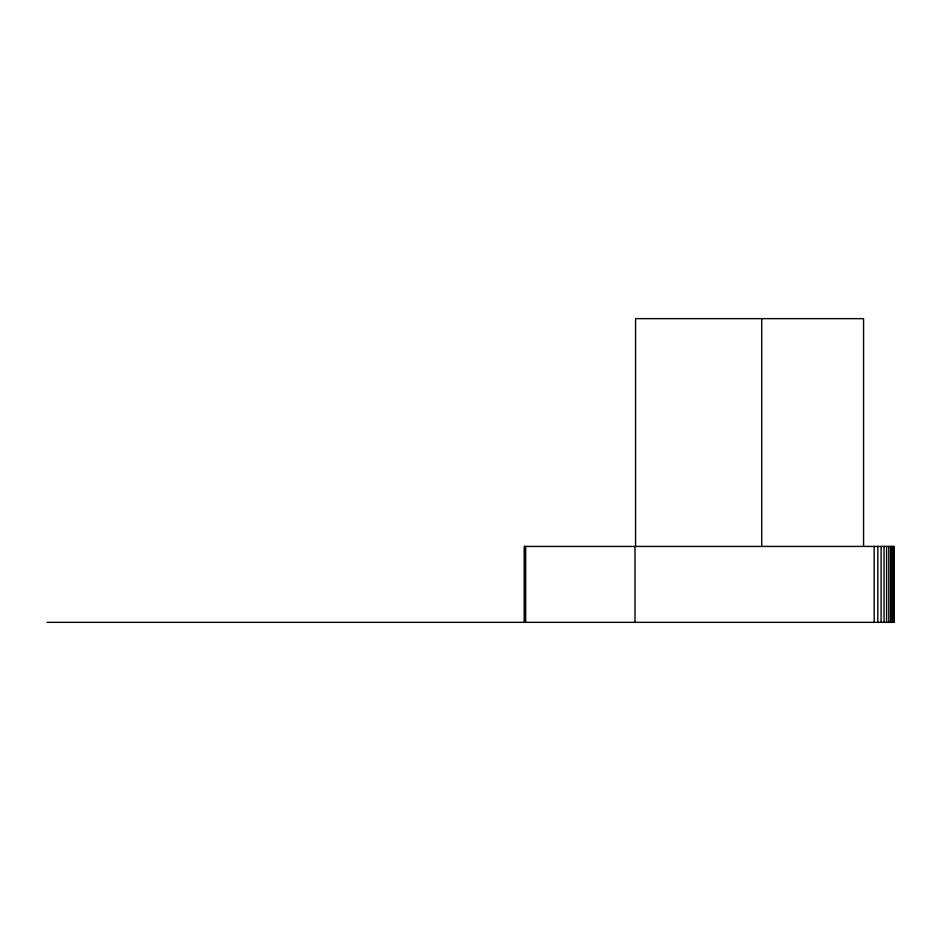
<?xml version="1.0" encoding="UTF-8"?>
<svg xmlns="http://www.w3.org/2000/svg" width="941" height="941" viewBox="0 0 941 941"><rect width="100%" height="100%" fill="white"/><g stroke="black" fill="none" stroke-linecap="round" stroke-linejoin="round"><path stroke-width="1.41" d="M47.05 622.354L893.95 622.354L893.95 546.427L524.302 546.427L524.302 622.354M893.703 546.427L893.797 622.354M893.068 546.427L893.068 622.354M892.033 546.427L892.033 622.354M890.609 546.427L890.609 622.354M888.798 546.427L888.798 622.354M886.61 546.427L886.61 622.354M884.046 546.427L884.046 622.354M881.117 546.427L881.117 622.354M877.824 546.427L877.824 622.354M874.177 546.427L874.177 622.354M863.567 546.427L863.567 318.646L635.563 318.646L635.563 546.427M761.751 318.646L761.751 546.427M635.01 546.427L635.01 622.354M525.701 546.427L525.701 622.354M525.043 546.427L525.043 622.354M524.584 546.427L524.584 622.354"/></g></svg>
